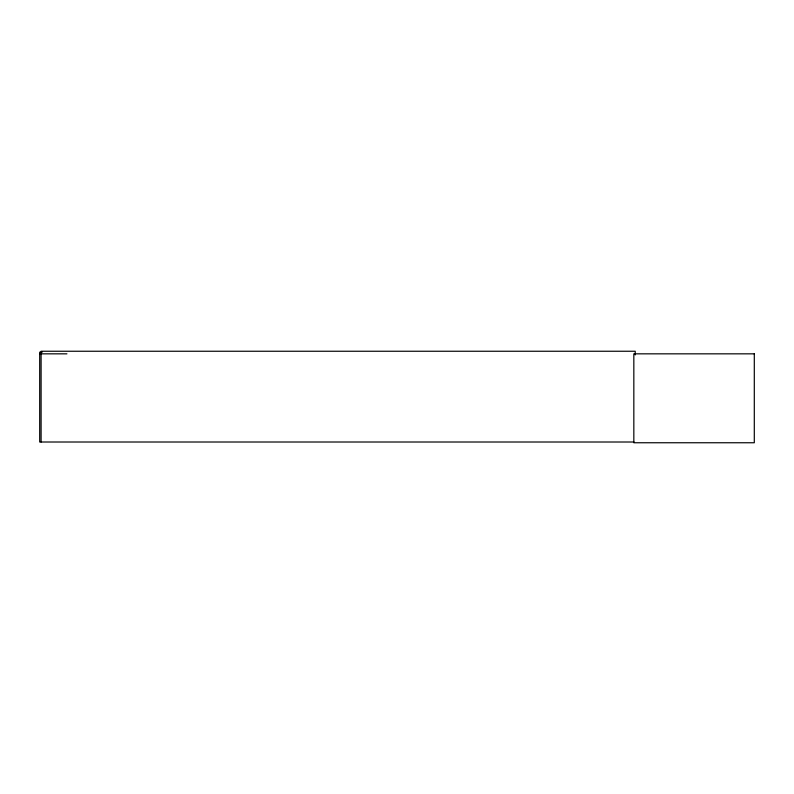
<?xml version="1.0" encoding="UTF-8"?>
<svg xmlns="http://www.w3.org/2000/svg" width="794" height="794" viewBox="0 0 794 794"><rect width="100%" height="100%" fill="white"/><g stroke="black" fill="none" stroke-linecap="round" stroke-linejoin="round"><path stroke-width="1.19" d="M42.181 352.179L39.7 352.179L39.7 442.01L633.989 442.01M39.7 353.836L66.934 353.836M635.23 354.928L635.23 351.246L41.099 351.246L41.099 442.01M754.3 353.836L633.83 353.836L633.83 442.754L754.3 442.754L754.3 353.836"/></g></svg>
